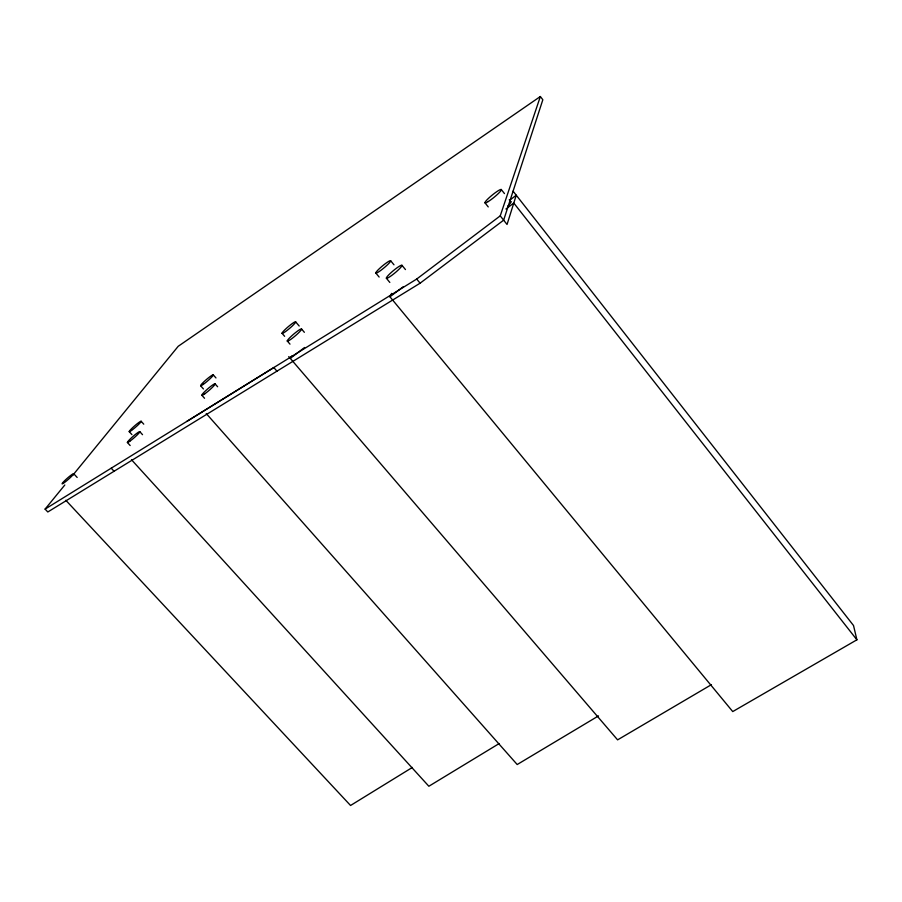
<?xml version="1.0" encoding="UTF-8"?>
<svg xmlns="http://www.w3.org/2000/svg" width="902" height="902" viewBox="0 0 902 902"><rect width="100%" height="100%" fill="white"/><g stroke="black" fill="none" stroke-linecap="round" stroke-linejoin="round"><path stroke-width="1.35" d="M186.759 421.482L416.701 279.045L500.238 215.86L540.354 96.514L542.835 99.75L503.643 220.167L420.095 283.194L47.806 511.975L45.1 509.1L64.82 484.983M513.08 191.168L853.517 625.514L856.9 639.811L732.74 711.577L389.957 296.803L391.648 293.364M291.718 356.008L290.264 358.376L304.583 347.484M45.1 509.1L273.949 367.475M72.791 475.23L178.201 346.3L540.354 96.514M509.551 200.312L516.248 195.227L507.048 224.474L500.238 215.86M389.957 296.803L403.341 286.667M505.943 208.982L513.79 203.04L856.9 639.811M412.361 767.433L350.551 805.486L65.812 500.272M499.189 743.541L428.856 786.251L131.478 459.727M598.5 715.895L517.196 764.535L206.242 413.544M711.43 684.652L617.599 739.865L288.741 356.594M73.682 473.674A7.791 0.778 -41.3 0 1 65.248 481.939A7.791 0.778 -41.3 0 1 64.527 480.8A7.791 0.778 -41.3 0 1 73.682 473.674L77.166 477.44M111.228 468.194L114.069 471.306M127.407 442.499L130.159 445.532M129.245 431.652L131.884 434.572M139.787 431.641L142.527 434.674M141.118 421.245L143.756 424.165M201.924 395.324L204.529 398.267M200.661 385.808L203.435 388.942M215.026 383.801L217.619 386.755M213.21 374.792L215.961 377.938M273.858 367.61L277.015 371.263M282.01 333.244L284.626 336.299M287.253 340.945L289.993 344.147M295.721 321.935A8.941 1.071 -40.4 0 1 285.382 331.688A8.941 1.071 -40.4 0 1 285.494 329.174A8.941 1.071 -40.4 0 1 295.721 321.935L299.193 326.017M301.629 329.095A9.381 1.173 -40.4 0 1 290.816 339.355A9.381 1.173 -40.4 0 1 290.884 336.638A9.381 1.173 -40.4 0 1 301.629 329.095L304.357 332.308M386.338 278.199L389.822 282.439M375.807 273.013L379.133 277.049M390.667 260.757A9.64 1.24 -39.8 0 1 379.945 271.006A9.64 1.24 -39.8 0 1 379.099 268.92A9.64 1.24 -39.8 0 1 390.667 260.757L393.982 264.805M416.701 279.045L420.095 283.194M401.976 265.323A10.147 1.376 -39.8 0 1 390.758 276.113A10.147 1.376 -39.8 0 1 389.743 273.87A10.147 1.376 -39.8 0 1 401.976 265.323L405.46 269.574M485.028 202.86L488.241 206.919M501.264 189.51L504.466 193.58M509.269 199.692L510.87 201.732M510.261 201.721A10.486 1.533 -39.1 0 1 507.927 205.881M488.298 201.518A10.52 1.443 -39.2 0 0 501.309 189.95A10.52 1.443 -39.2 0 0 489.854 197.098A10.52 1.443 -39.2 0 0 488.298 201.518M131.523 430.434A7.904 0.812 -41 0 0 141.118 421.538A7.904 0.812 -41 0 0 132.921 427.39A7.904 0.812 -41 0 0 131.523 430.434M129.775 441.258A8.231 0.879 -41.1 0 0 139.776 431.957A8.231 0.879 -41.1 0 0 131.252 438A8.231 0.879 -41.1 0 0 129.775 441.258M203.333 384.342A8.377 0.936 -40.7 0 0 213.3 375.029A8.377 0.936 -40.7 0 0 204.19 381.512A8.377 0.936 -40.7 0 0 203.333 384.342M204.72 393.836A8.749 1.015 -40.8 0 0 215.127 384.072A8.749 1.015 -40.8 0 0 205.588 390.791A8.749 1.015 -40.8 0 0 204.72 393.836"/></g></svg>
